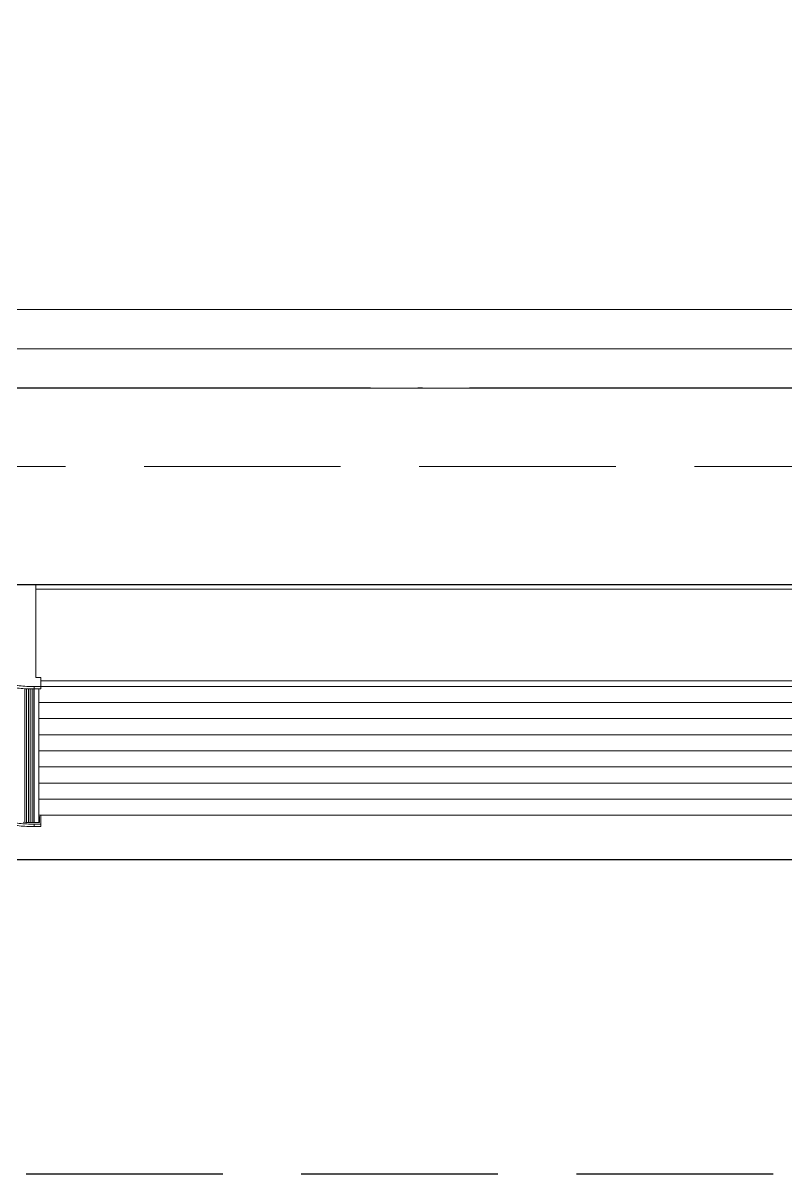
# Model space of a CAD drawing. Extents: x 27938 to 1507990, y 110129 to 923079.
# Drawn here: x 834463 to 835433, y 671657 to 673122 of the extents above; entities that cross this region are included whole.
import ezdxf

# ---------------------------------------------------------------- set-up
doc = ezdxf.new("R2010")
doc.units = 0
doc.header["$LTSCALE"] = 1000
doc.header["$MEASUREMENT"] = 0
doc.linetypes.add('DASH', pattern=[0.35, 0.25, -0.1])
doc.linetypes.add('DOTE', pattern=[2.42, 2, -0.2, 0.02, -0.2])
for name, color, linetype in [('DOTE', 1, 'Continuous'), ('卫生间', 6, 'Continuous'), ('看线', 251, 'Continuous')]:
    doc.layers.add(name, color=color, linetype=linetype)
for name, color, linetype, lineweight in [('平面-栏杆', 135, 'Continuous', 15), ('平面-看线', 45, 'Continuous', 15), ('平面-空调预留孔', 173, 'Continuous', 15)]:
    doc.layers.add(name, color=color, linetype=linetype, lineweight=lineweight)

# ---------------------------------------------------------------- blocks, each defined once
blk = doc.blocks.new('A$C148B7D8E')
at = {"layer": '卫生间', "color": 159, "linetype": 'DASH', "true_color": 0x22346e}
blk.add_lwpolyline([(9400.3, 15400), (7700, 15400), (7700, 10800), (7300, 10800), (7300, 10000), (900, 10000), (900, 9000), (-900, 9000), (-900, -900), (1750, -900), (1750, -2100), (23450, -2100), (23450, -900), (25100, -900)], dxfattribs=at)
blk = doc.blocks.new('gdgdgdrgdfsfs')
at = {"layer": '平面-空调预留孔'}
for p, q in [((703030, 763961.6), (701455, 763961.6)), ((703030, 763849.2), (703030, 763967.6)), ((703030, 763967.6), (703111.7, 763967.6)), ((703023.9, 763845.2), (701461.2, 763845.2)), ((703023.9, 763844.9), (701461.2, 763844.9)), ((703023.9, 763834.7), (703023.9, 763849.2)), ((703023.9, 763849.2), (703030, 763849.2)), ((703023.9, 763837.8), (701461.2, 763837.8)), ((703032.3, 763837.8), (703023.9, 763837.8)), ((703023.9, 763834.7), (703032.3, 763834.7)), ((703026.2, 763664.6), (703026.2, 763834.7)), ((703032.3, 763664.6), (703032.3, 763837.8)), ((703032.7, 763664.6), (703032.7, 763834.7)), ((703035, 763664.6), (703035, 763834.7)), ((703037.3, 763664.7), (703037.3, 763834.8)), ((703039.6, 763664.7), (703039.6, 763834.9)), ((703041.9, 763664.9), (703041.9, 763835)), ((703044.2, 763665), (703044.2, 763835.1)), ((703026.2, 763817.3), (701458.9, 763817.3)), ((703026.2, 763796.9), (701458.9, 763796.9)), ((703026.2, 763776.4), (701458.9, 763776.4)), ((703026.2, 763756), (701458.9, 763756)), ((703026.2, 763735.5), (701458.9, 763735.5)), ((703026.2, 763715), (701458.9, 763715)), ((703026.2, 763694.6), (701458.9, 763694.6)), ((703026.2, 763674.1), (701458.9, 763674.1)), ((703023.9, 763659.6), (703023.9, 763674.1)), ((703023.9, 763674.1), (703026.2, 763674.1)), ((703025.4, 763672.2), (703025.4, 763664.6)), ((703026.2, 763672.2), (703025.4, 763672.2)), ((703026.2, 763669.7), (703025.4, 763669.7)), ((703032.3, 763662.7), (703023.9, 763662.7)), ((703023.9, 763659.6), (703032.3, 763659.6)), ((703025.4, 763664.6), (703032.3, 763664.6)), ((703032.3, 763659.6), (703032.3, 763662.7))]:
    blk.add_line(p, q, dxfattribs=at)
for points, knots in [([(703088.6, 763846.3), (703082.5, 763844.4), (703070.1, 763841.2), (703051.3, 763838.4), (703038.6, 763837.8), (703032.3, 763837.8)], [0, 0, 0, 0, 24.22556, 48.472753, 72.728, 72.728, 72.728, 72.728]), ([(703032.3, 763834.7), (703038.6, 763834.7), (703051.3, 763835.3), (703070.1, 763838.2), (703082.5, 763841.3), (703088.6, 763843.2)], [0, 0, 0, 0, 24.256764, 48.502888, 72.728, 72.728, 72.728, 72.728]), ([(703088.6, 763671.2), (703082.5, 763669.3), (703070.1, 763666.2), (703051.3, 763663.3), (703038.6, 763662.7), (703032.3, 763662.7)], [0, 0, 0, 0, 24.225112, 48.471236, 72.728, 72.728, 72.728, 72.728]), ([(703032.3, 763659.6), (703038.6, 763659.6), (703051.3, 763660.2), (703070.1, 763663.1), (703082.5, 763666.2), (703088.6, 763668.1)], [0, 0, 0, 0, 24.255247, 48.50244, 72.728, 72.728, 72.728, 72.728])]:
    blk.add_open_spline(points, degree=3, knots=knots, dxfattribs=at)
blk.add_open_spline([(703032.3, 763664.6), (703037, 763664.6), (703041.7, 763664.8), (703046.4, 763665.1)], degree=3, dxfattribs=at)

msp = doc.modelspace()

# ---------------------------------------------------------------- linework, layer by layer
at = {"layer": 'DOTE', "color": 169, "linetype": 'DOTE', "ltscale": 0.3}
msp.add_line((879916.6, 672657.2), (825916.6, 672657.2), dxfattribs=at)
at = {"layer": '平面-栏杆', "color": 8}
for points in [[(836266.6, 672707.2), (831616.6, 672707.2)], [(836266.6, 672657.2), (831616.6, 672657.2)]]:
    msp.add_lwpolyline(points, dxfattribs=at)
at = {"layer": '平面-看线', "color": 8}
msp.add_lwpolyline([(836266.6, 672757.2), (831616.6, 672757.2)], dxfattribs=at)
at = {"layer": '平面-看线', "color": 8, "linetype": 'DASH'}
msp.add_lwpolyline([(836266.6, 672557.2), (831616.6, 672557.2)], dxfattribs=at)
at = {"layer": '看线', "color": 8, "ltscale": 0.5}
for points in [[(831666.6, 672407.2), (836266.6, 672407.2)], [(834266.6, 672407.2), (834266.6, 672057.2), (836266.6, 672057.2), (836266.6, 672407.2)]]:
    msp.add_lwpolyline(points, dxfattribs=at)

# ---------------------------------------------------------------- block references
at = {"color": 8}
msp.add_blockref('A$C148B7D8E', (827816.6, 673757.2), dxfattribs=at)
at = {"layer": '平面-空调预留孔', "color": 8, "xscale": -1}
msp.add_blockref('gdgdgdrgdfsfs', (1537509.1, -91560.4), dxfattribs=at)

doc.saveas('drawing.dxf')
